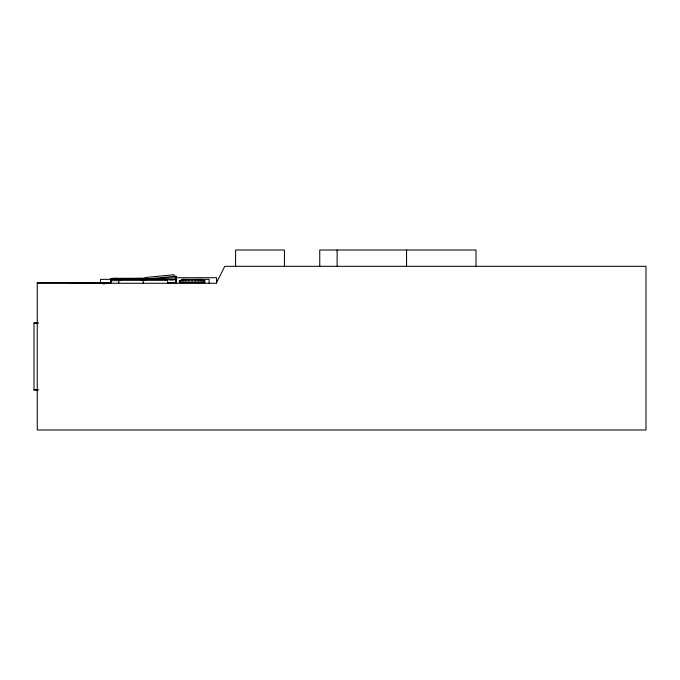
<?xml version="1.0" encoding="UTF-8"?>
<svg xmlns="http://www.w3.org/2000/svg" width="680" height="680" viewBox="0 0 680 680"><rect width="100%" height="100%" fill="white"/><g stroke="black" fill="none" stroke-linecap="round" stroke-linejoin="round"><path stroke-width="1.02" d="M110.763 282.183L110.797 278.596L110.619 282.616L107.058 283.228L109.633 282.65L109.633 283.271M116.493 279.021L112.582 278.978L112.582 278.324L143.225 278.281L143.225 280.661M116.493 279.301L116.493 278.622L116.493 279.301L116.493 278.63L110.619 278.604L110.619 279.259L112.582 279.301L112.591 278.622L143.225 278.604L112.582 278.596L143.225 278.579L143.225 279.633L143.225 278.281M143.225 278.324L110.619 279.021L143.225 278.987L112.582 278.817M114.699 278.622L114.707 279.301M82.603 283.62L82.603 282.616L84.294 283.177M114.537 278.63L114.537 279.301L114.537 278.604L112.446 278.639L114.537 278.63L112.591 278.63L112.582 279.301L112.582 278.622L116.493 278.324M112.582 279.31L112.591 278.622M110.619 279.301L110.636 278.579L143.225 278.673M85.136 283.466L85.153 282.616L88.961 282.957M80.028 283.662L80.053 282.616M87.695 282.616L87.678 283.305L90.245 282.616L90.278 283.152L92.794 282.616L93.746 283.271L95.336 282.616L110.619 282.616L110.627 278.647M107.737 283.195L110.619 282.616L105.442 282.769L110.619 282.616L107.44 283.262L106.216 282.82L110.619 282.616L95.013 283.177L95.336 282.616M143.225 278.978L112.582 279.072L143.225 278.749L111.954 278.639M108.604 282.982L110.619 282.616L105.23 283.126L107.397 283.237L107.975 282.616L110.619 282.616L95.013 283.177M92.709 283.254L92.794 282.616M109.327 283.271L109.327 282.616L110.185 282.616M109.064 282.727L110.619 282.616L100.079 283.186L100.436 282.616M175.831 277.721L143.225 279.352L144.908 279.191L144.746 277.567L173.952 274.754L174.106 276.377M108.137 283.075L106.471 283.22L109.947 282.727L101.991 283.067L102.748 282.616L102.748 283.271M108.078 282.616L108.094 283.093L109.573 282.786M216.589 282.616L224.74 266.313L646 266.313L646 429.99L37.264 429.99L37.264 282.616L111.18 282.616M188.76 280.984L189.635 279.352M107.992 283.067L108.434 282.786L106.318 283.195M88.544 283.271L89.003 282.616L87.269 283.144M103.079 283.909L106.199 283.271L106.199 282.616L106.794 283.212L110.619 282.616L102.638 283.203M103.606 283.271L103.606 282.616L102.952 283.152M185.614 280.984L187.62 279.352M107.788 282.778C105.731 283.976 110.1 281.732 109.947 283.271M108.4 282.778L109.947 282.642L108.137 282.803M106.871 282.974L106.939 283.271M110.287 283.271L110.287 282.616L109.327 282.616M182.911 280.984L185.92 279.352M107.635 283.084L107.287 283.271C107.236 282.719 111.393 282.693 107.44 283.262L109.642 282.744M180.838 280.984L184.637 279.352M179.97 280.984L183.881 279.352L179.537 280.984L183.591 279.352M80.886 283.313L82.603 282.616M144.899 279.166L143.65 279.259M104.116 283.798L109.947 282.65L108.451 282.744M106.956 282.982L105.128 283.305M179.537 280.984L184.033 279.352M106.615 283.186L107.109 282.999L106.258 283.195M183.668 279.352L179.095 280.984L205.181 280.984L200.608 279.352M89.939 283.195L91.706 282.616L91.706 283.271M121.881 279.352L118.77 280.33L118.77 283.271M139.978 279.352L143.225 280.33L146.336 279.352M140.123 279.352L143.225 280.33L146.446 279.352M122.026 279.352L118.77 280.33L167.679 280.33L167.679 283.271M107.032 283.297L110.619 282.616L105.23 283.126M101.991 283.067L103.606 282.616M106.573 282.948L110.619 282.616L103.249 282.923L104.474 282.616L104.474 283.271M100.13 283.161L102.748 282.616M108.409 282.82L109.633 282.668M107.364 282.965L107.627 282.914M109.616 282.795L110.236 282.685M108.8 282.923L107.754 283.101M109.089 282.88L107.058 283.084M144.356 279.242L144.882 279.267L143.225 279.301L144.908 279.191L143.438 279.267M104.184 283.262L106.233 282.948L104.329 282.94M107.142 282.854L106.59 282.616L106.59 283.271M107.134 282.778L109.208 282.829M110.619 282.616L100.215 282.965M107.584 283.135L108.103 283.075M143.225 279.276L176.162 276.207L176.162 283.271M108.316 282.752L108.681 282.872M143.225 279.301L144.908 279.191M106.479 283.007L105.298 283.007M104.397 282.778L106.207 282.719M112.582 278.978L143.225 278.927M176.162 277.721L216.589 277.721L216.589 283.271L37.264 283.271M110.619 279.072L143.225 279.072M175.831 279.352L100.504 279.352L100.504 282.616M181.73 279.352L209.117 279.352L209.117 283.271M169.286 280.007L174.182 280.007M119.034 280.661L110.619 280.661L110.619 278.604L110.619 283.271M167.416 282.616L175.831 282.616M179.095 282.616L205.181 282.616M38.173 322.975L34 322.975L34 389.954L38.173 389.954M34 323.127L38.173 323.127M34 389.81L38.173 389.81M114.707 279.106L116.493 279.115M71.502 282.616L74.962 282.616L74.978 283.271M108.009 282.99L107.975 283.271M96.398 283.067L94.409 282.616L94.409 283.271M164.466 279.352L167.679 280.33L164.569 279.352M108.74 282.701L108.519 283.271M200.234 279.352L204.731 280.984L200.405 279.352M199.308 279.352L203.43 280.984M77.511 282.616L79.186 283.313M199.631 279.352L202.478 280.576M197.897 279.352L201.356 280.984M196.095 279.352L198.654 280.984M107.814 282.761L107.635 283.271M194.012 279.352L195.508 280.984M191.811 279.352L192.134 280.984M73.134 282.616L73.202 283.407M114.537 278.324L114.537 278.987M476.017 266.313L476.017 250.01L319.753 250.01L319.753 266.313M406.572 250.01L406.572 266.313M337.118 250.01L337.118 266.313M284.427 266.313L284.427 250.01L235.595 250.01L235.595 266.313M175.831 276.207L175.831 283.271M143.225 280.33L143.225 283.271M142.103 278.613L142.103 279.293M99.816 282.616L99.816 283.271M89.003 282.616L89.003 283.271M85.416 282.616L85.416 283.271M81.829 283.271L81.829 282.616L79.484 283.254L77.528 282.616L77.528 283.271M77.248 282.616L77.248 283.271M76.968 282.616L76.968 283.271M76.687 282.616L76.687 283.271M76.406 282.616L76.406 283.271M75.913 282.616L75.913 283.271M75.421 282.616L75.421 283.271M74.528 282.616L74.528 283.271M73.941 282.616L73.941 283.271M73.364 282.616L73.364 283.271M72.777 282.616L72.777 283.271M72.199 282.616L72.199 283.271M71.612 282.616L71.612 283.271M71.034 282.616L71.034 283.271M70.448 282.616L70.448 283.271M69.861 282.616L69.861 283.271"/></g></svg>
